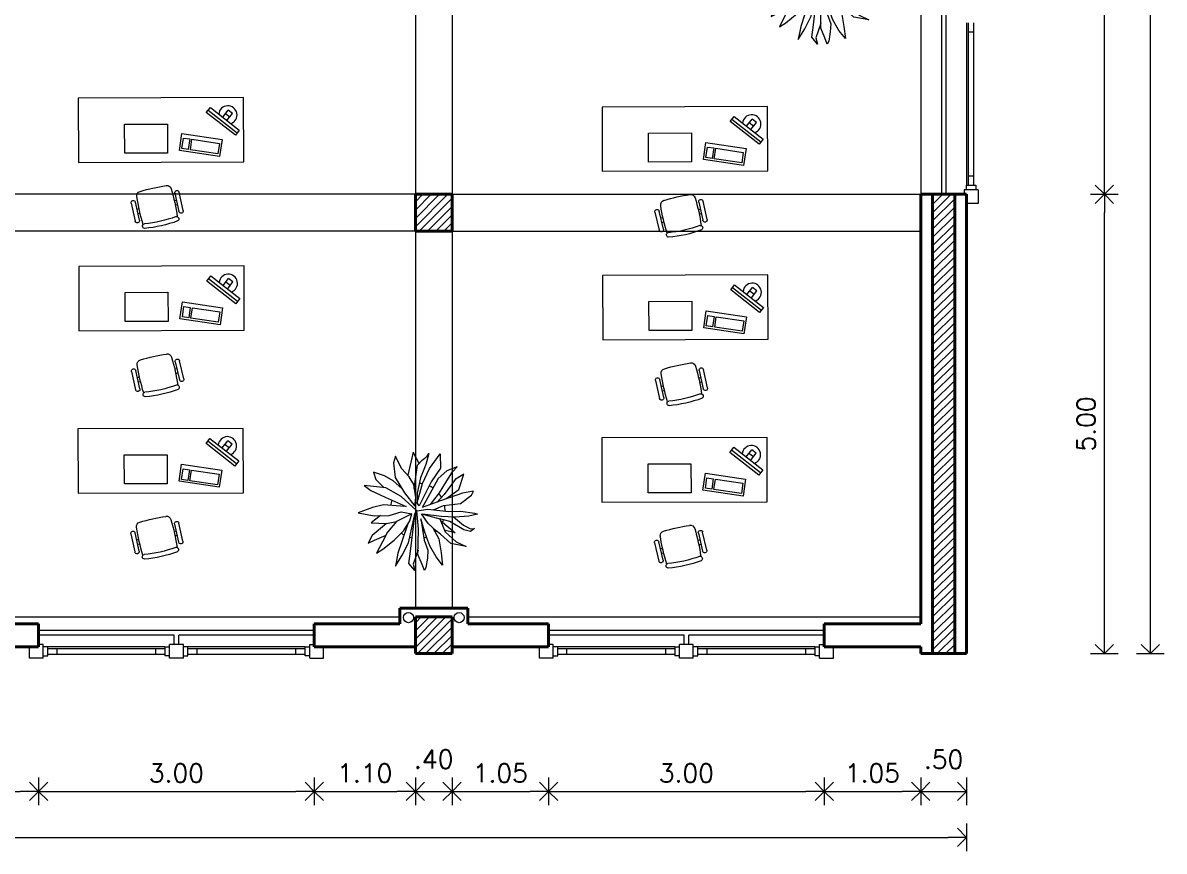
# Model space of a CAD drawing. Extents: x 1018 to 1337, y -109 to 133.
# Drawn here: x 1114.64 to 1127.06, y 110.27 to 119.28 of the extents above; entities that cross this region are included whole.
import ezdxf

# ---------------------------------------------------------------- set-up
doc = ezdxf.new("R2010")
doc.units = 0
doc.header["$LTSCALE"] = 0.5
doc.layers.get('0').update_dxf_attribs({"linetype": 'CONTINUOUS'})
doc.layers.get('Defpoints').update_dxf_attribs({"linetype": 'CONTINUOUS'})
for name, color, linetype, lineweight in [('Acotaciones', 9, 'CONTINUOUS', 9), ('Carpintería', 55, 'CONTINUOUS', 20), ('Detalles .05', 243, 'CONTINUOUS', 5), ('Detalles 01', 8, 'CONTINUOUS', 9), ('Equipamiento movil', 33, 'CONTINUOUS', 9), ('Muros corte', 7, 'CONTINUOUS', 40), ('Tratamiento pisos', 251, 'CONTINUOUS', 9), ('Vidrios', 147, 'CONTINUOUS', 13)]:
    doc.layers.add(name, color=color, linetype=linetype, lineweight=lineweight)
doc.styles.add('Texto 2 mm', font='simplex.shx', dxfattribs={"height": 0.2})
doc.dimstyles.new('Primera línea', dxfattribs={"dimscale": 0, "dimtxt": 0.2, "dimasz": 0.2, "dimexe": 0.15, "dimexo": 0, "dimgap": 0.1, "dimtad": 1, "dimzin": 4, "dimdsep": 46, "dimtxsty": 'Texto 2 mm', "dimblk": 'OPEN90', "dimcen": 2.5, "dimclrd": 256, "dimclre": 256, "dimclrt": 256, "dimadec": 0, "dimazin": 0, "dimtfac": 1, "dimtmove": 2, "dimatfit": 3, "dimldrblk": 'OPEN90', "dimfxl": 1, "dimtolj": 1, "dimtzin": 0, "dimlwd": -1, "dimlwe": -1, "dimarcsym": 0})
doc.dimstyles.new('Segunda línea', dxfattribs={"dimscale": 0, "dimtxt": 0.2, "dimasz": 0.2, "dimexe": 0.15, "dimexo": 0.5, "dimgap": 0.1, "dimtad": 1, "dimzin": 4, "dimdsep": 46, "dimtxsty": 'Texto 2 mm', "dimblk": 'OPEN90', "dimcen": 2.5, "dimclrd": 256, "dimclre": 256, "dimclrt": 256, "dimadec": 0, "dimazin": 0, "dimtfac": 1, "dimtmove": 2, "dimatfit": 3, "dimldrblk": 'OPEN90', "dimfxl": 1, "dimtolj": 1, "dimtzin": 0, "dimlwd": -1, "dimlwe": -1, "dimarcsym": 0})
pattern_1 = [(45, (-1.931384, 0.21057), (-0.0449012806, 0.0449012806), [])]

# ---------------------------------------------------------------- blocks, each defined once
blk = doc.blocks.new('_Open90')
at = {"color": 0, "linetype": 'ByBlock', "lineweight": -2}
for p, q in [((0, 0), (-1, 0)), ((-0.5, 0.5), (0, 0)), ((0, 0), (-0.5, -0.5))]:
    blk.add_line(p, q, dxfattribs=at)
blk = doc.blocks.new('*D458')
at = {"layer": 'Acotaciones', "transparency": 16777216}
for p, q in [((1113.714, 111.066), (1113.714, 110.766)), ((1114.814, 111.066), (1114.814, 110.766)), ((1113.914, 110.916), (1114.614, 110.916))]:
    blk.add_line(p, q, dxfattribs=at)
at = {"layer": 'Defpoints', "color": 0, "transparency": 16777216}
for p in [(1113.714, 111.066), (1114.814, 111.066), (1114.814, 110.916)]:
    blk.add_point(p, dxfattribs=at)
at = {"layer": 'Acotaciones', "transparency": 16777216, "xscale": 0.2, "yscale": 0.2, "zscale": 0.2, "rotation": 180}
blk.add_blockref('_Open90', (1113.714, 110.916), dxfattribs=at)
at = {"layer": 'Acotaciones', "transparency": 16777216, "xscale": 0.2, "yscale": 0.2, "zscale": 0.2}
blk.add_blockref('_Open90', (1114.814, 110.916), dxfattribs=at)
at = {"layer": 'Acotaciones', "transparency": 16777216, "insert": (1114.264, 111.116), "char_height": 0.2, "attachment_point": 5, "style": 'Texto 2 mm'}
blk.add_mtext('\\A1;1.10', dxfattribs=at)
blk = doc.blocks.new('*D459')
at = {"layer": 'Acotaciones', "transparency": 16777216}
for p, q in [((1114.814, 111.066), (1114.814, 110.766)), ((1117.814, 111.066), (1117.814, 110.766)), ((1115.014, 110.916), (1117.614, 110.916))]:
    blk.add_line(p, q, dxfattribs=at)
at = {"layer": 'Defpoints', "color": 0, "transparency": 16777216}
for p in [(1114.814, 111.066), (1117.814, 111.066), (1117.814, 110.916)]:
    blk.add_point(p, dxfattribs=at)
at = {"layer": 'Acotaciones', "transparency": 16777216, "xscale": 0.2, "yscale": 0.2, "zscale": 0.2, "rotation": 180}
blk.add_blockref('_Open90', (1114.814, 110.916), dxfattribs=at)
at = {"layer": 'Acotaciones', "transparency": 16777216, "xscale": 0.2, "yscale": 0.2, "zscale": 0.2}
blk.add_blockref('_Open90', (1117.814, 110.916), dxfattribs=at)
at = {"layer": 'Acotaciones', "transparency": 16777216, "insert": (1116.314, 111.116), "char_height": 0.2, "attachment_point": 5, "style": 'Texto 2 mm'}
blk.add_mtext('\\A1;3.00', dxfattribs=at)
blk = doc.blocks.new('*D460')
at = {"layer": 'Acotaciones', "transparency": 16777216}
for p, q in [((1117.814, 111.066), (1117.814, 110.766)), ((1118.914, 111.066), (1118.914, 110.766)), ((1118.014, 110.916), (1118.714, 110.916))]:
    blk.add_line(p, q, dxfattribs=at)
at = {"layer": 'Defpoints', "color": 0, "transparency": 16777216}
for p in [(1117.814, 111.066), (1118.914, 111.066), (1118.914, 110.916)]:
    blk.add_point(p, dxfattribs=at)
at = {"layer": 'Acotaciones', "transparency": 16777216, "xscale": 0.2, "yscale": 0.2, "zscale": 0.2, "rotation": 180}
blk.add_blockref('_Open90', (1117.814, 110.916), dxfattribs=at)
at = {"layer": 'Acotaciones', "transparency": 16777216, "xscale": 0.2, "yscale": 0.2, "zscale": 0.2}
blk.add_blockref('_Open90', (1118.914, 110.916), dxfattribs=at)
at = {"layer": 'Acotaciones', "transparency": 16777216, "insert": (1118.364, 111.116), "char_height": 0.2, "attachment_point": 5, "style": 'Texto 2 mm'}
blk.add_mtext('\\A1;1.10', dxfattribs=at)
blk = doc.blocks.new('*D461')
at = {"layer": 'Acotaciones', "transparency": 16777216}
for p, q in [((1119.314, 111.066), (1119.314, 110.766)), ((1120.364, 111.066), (1120.364, 110.766)), ((1119.514, 110.916), (1120.164, 110.916))]:
    blk.add_line(p, q, dxfattribs=at)
at = {"layer": 'Defpoints', "color": 0, "transparency": 16777216}
for p in [(1119.314, 111.066), (1120.364, 111.066), (1120.364, 110.916)]:
    blk.add_point(p, dxfattribs=at)
at = {"layer": 'Acotaciones', "transparency": 16777216, "xscale": 0.2, "yscale": 0.2, "zscale": 0.2, "rotation": 180}
blk.add_blockref('_Open90', (1119.314, 110.916), dxfattribs=at)
at = {"layer": 'Acotaciones', "transparency": 16777216, "xscale": 0.2, "yscale": 0.2, "zscale": 0.2}
blk.add_blockref('_Open90', (1120.364, 110.916), dxfattribs=at)
at = {"layer": 'Acotaciones', "transparency": 16777216, "insert": (1119.839, 111.116), "char_height": 0.2, "attachment_point": 5, "style": 'Texto 2 mm'}
blk.add_mtext('\\A1;1.05', dxfattribs=at)
blk = doc.blocks.new('*D462')
at = {"layer": 'Acotaciones', "transparency": 16777216}
for p, q in [((1120.364, 111.066), (1120.364, 110.766)), ((1123.364, 111.066), (1123.364, 110.766)), ((1120.564, 110.916), (1123.164, 110.916))]:
    blk.add_line(p, q, dxfattribs=at)
at = {"layer": 'Defpoints', "color": 0, "transparency": 16777216}
for p in [(1120.364, 111.066), (1123.364, 111.066), (1123.364, 110.916)]:
    blk.add_point(p, dxfattribs=at)
at = {"layer": 'Acotaciones', "transparency": 16777216, "xscale": 0.2, "yscale": 0.2, "zscale": 0.2, "rotation": 180}
blk.add_blockref('_Open90', (1120.364, 110.916), dxfattribs=at)
at = {"layer": 'Acotaciones', "transparency": 16777216, "xscale": 0.2, "yscale": 0.2, "zscale": 0.2}
blk.add_blockref('_Open90', (1123.364, 110.916), dxfattribs=at)
at = {"layer": 'Acotaciones', "transparency": 16777216, "insert": (1121.864, 111.116), "char_height": 0.2, "attachment_point": 5, "style": 'Texto 2 mm'}
blk.add_mtext('\\A1;3.00', dxfattribs=at)
blk = doc.blocks.new('*D463')
at = {"layer": 'Acotaciones', "transparency": 16777216}
for p, q in [((1123.364, 111.066), (1123.364, 110.766)), ((1124.414, 111.066), (1124.414, 110.766)), ((1123.564, 110.916), (1124.214, 110.916))]:
    blk.add_line(p, q, dxfattribs=at)
at = {"layer": 'Defpoints', "color": 0, "transparency": 16777216}
for p in [(1123.364, 111.066), (1124.414, 111.066), (1124.414, 110.916)]:
    blk.add_point(p, dxfattribs=at)
at = {"layer": 'Acotaciones', "transparency": 16777216, "xscale": 0.2, "yscale": 0.2, "zscale": 0.2, "rotation": 180}
blk.add_blockref('_Open90', (1123.364, 110.916), dxfattribs=at)
at = {"layer": 'Acotaciones', "transparency": 16777216, "xscale": 0.2, "yscale": 0.2, "zscale": 0.2}
blk.add_blockref('_Open90', (1124.414, 110.916), dxfattribs=at)
at = {"layer": 'Acotaciones', "transparency": 16777216, "insert": (1123.889, 111.116), "char_height": 0.2, "attachment_point": 5, "style": 'Texto 2 mm'}
blk.add_mtext('\\A1;1.05', dxfattribs=at)
blk = doc.blocks.new('*D464')
at = {"layer": 'Acotaciones', "transparency": 16777216}
for p, q in [((1088.914, 110.566), (1088.914, 110.266)), ((1124.914, 110.566), (1124.914, 110.266)), ((1089.114, 110.416), (1124.714, 110.416))]:
    blk.add_line(p, q, dxfattribs=at)
at = {"layer": 'Defpoints', "color": 0, "transparency": 16777216}
for p in [(1088.914, 111.066), (1124.914, 111.066), (1124.914, 110.416)]:
    blk.add_point(p, dxfattribs=at)
at = {"layer": 'Acotaciones', "transparency": 16777216, "xscale": 0.2, "yscale": 0.2, "zscale": 0.2, "rotation": 180}
blk.add_blockref('_Open90', (1088.914, 110.416), dxfattribs=at)
at = {"layer": 'Acotaciones', "transparency": 16777216, "xscale": 0.2, "yscale": 0.2, "zscale": 0.2}
blk.add_blockref('_Open90', (1124.914, 110.416), dxfattribs=at)
at = {"layer": 'Acotaciones', "transparency": 16777216, "insert": (1106.914, 110.616), "char_height": 0.2, "attachment_point": 5, "style": 'Texto 2 mm'}
blk.add_mtext('\\A1;36.00', dxfattribs=at)
blk = doc.blocks.new('*D465')
at = {"layer": 'Acotaciones', "transparency": 16777216}
for p, q in [((1126.264, 117.416), (1126.564, 117.416)), ((1126.414, 112.616), (1126.414, 117.216)), ((1126.264, 112.416), (1126.564, 112.416))]:
    blk.add_line(p, q, dxfattribs=at)
at = {"layer": 'Defpoints', "color": 0, "transparency": 16777216}
for p in [(1126.264, 117.416), (1126.414, 117.416), (1126.264, 112.416)]:
    blk.add_point(p, dxfattribs=at)
at = {"layer": 'Acotaciones', "transparency": 16777216, "xscale": 0.2, "yscale": 0.2, "zscale": 0.2}
for p, rotation in [((1126.414, 117.416), 90), ((1126.414, 112.416), 270)]:
    blk.add_blockref('_Open90', p, dxfattribs=dict(at, rotation=rotation))
at = {"layer": 'Acotaciones', "transparency": 16777216, "insert": (1126.214, 114.916), "char_height": 0.2, "attachment_point": 5, "rotation": 90, "style": 'Texto 2 mm'}
blk.add_mtext('\\A1;5.00', dxfattribs=at)
blk = doc.blocks.new('*D466')
at = {"layer": 'Acotaciones', "transparency": 16777216}
for p, q in [((1126.264, 123.416), (1126.564, 123.416)), ((1126.414, 117.616), (1126.414, 123.216)), ((1126.264, 117.416), (1126.564, 117.416))]:
    blk.add_line(p, q, dxfattribs=at)
at = {"layer": 'Defpoints', "color": 0, "transparency": 16777216}
for p in [(1126.264, 123.416), (1126.414, 123.416), (1126.264, 117.416)]:
    blk.add_point(p, dxfattribs=at)
at = {"layer": 'Acotaciones', "transparency": 16777216, "xscale": 0.2, "yscale": 0.2, "zscale": 0.2}
for p, rotation in [((1126.414, 123.416), 90), ((1126.414, 117.416), 270)]:
    blk.add_blockref('_Open90', p, dxfattribs=dict(at, rotation=rotation))
at = {"layer": 'Acotaciones', "transparency": 16777216, "insert": (1126.214, 120.416), "char_height": 0.2, "attachment_point": 5, "rotation": 90, "style": 'Texto 2 mm'}
blk.add_mtext('\\A1;6.00', dxfattribs=at)
blk = doc.blocks.new('*D468')
at = {"layer": 'Acotaciones', "transparency": 16777216}
for p, q in [((1126.764, 128.416), (1127.064, 128.416)), ((1126.914, 112.616), (1126.914, 128.216)), ((1126.764, 112.416), (1127.064, 112.416))]:
    blk.add_line(p, q, dxfattribs=at)
at = {"layer": 'Defpoints', "color": 0, "transparency": 16777216}
for p in [(1126.264, 128.416), (1126.914, 128.416), (1126.264, 112.416)]:
    blk.add_point(p, dxfattribs=at)
at = {"layer": 'Acotaciones', "transparency": 16777216, "xscale": 0.2, "yscale": 0.2, "zscale": 0.2}
for p, rotation in [((1126.914, 128.416), 90), ((1126.914, 112.416), 270)]:
    blk.add_blockref('_Open90', p, dxfattribs=dict(at, rotation=rotation))
at = {"layer": 'Acotaciones', "transparency": 16777216, "insert": (1126.714, 120.416), "char_height": 0.2, "attachment_point": 5, "rotation": 90, "style": 'Texto 2 mm'}
blk.add_mtext('\\A1;16.00', dxfattribs=at)
blk = doc.blocks.new('RECTANG')
for p, q in [((1, 1), (0, 1)), ((0, 1), (0, 0)), ((1, 0), (1, 1)), ((0, 0), (1, 0))]:
    blk.add_line(p, q)
blk = doc.blocks.new('KEYBOARD', base_point=(60, 294))
for p, xscale, yscale, zscale in [((60, 294), 19, 8, 19), ((61, 295), 13, 5, 13), ((75, 295), 3, 5, 3)]:
    blk.add_blockref('RECTANG', p, dxfattribs=dict(xscale=xscale, yscale=yscale, zscale=zscale))
blk = doc.blocks.new('Silla 1')
at = {"layer": 'Equipamiento movil'}
for p, q in [((-0.113, 0.266), (0.03, 0.409)), ((0.064, 0.375), (-0.079, 0.232)), ((-0.025, 0.286), (-0.009, 0.269)), ((0.01, 0.321), (0.027, 0.305)), ((0.232, -0.079), (0.375, 0.064)), ((0.409, 0.03), (0.266, -0.113)), ((0.305, 0.027), (0.321, 0.01)), ((0.269, -0.009), (0.286, -0.025))]:
    blk.add_line(p, q, dxfattribs=at)
for centre, radius, start, end in [((1.406, -1.127), 1.988, 130.2245, 139.1817), ((0.047, 0.392), 0.0242, 315, 135), ((0.147, 0.396), 0.0255, 61.3631, 224.3749), ((-0.654, -0.654), 1.296, 37.1584, 52.8416), ((-0.651, -0.651), 1.342, 37.131, 52.869), ((-0.096, 0.249), 0.0242, 135, 315), ((-0.061, 0.139), 0.0505, 139.1817, 220.8183), ((0.396, 0.147), 0.0255, 225.6251, 28.6369), ((1.406, 1.406), 1.988, 220.8183, 229.1817), ((-1.127, 1.406), 1.988, 310.8183, 319.7755), ((0.392, 0.047), 0.0242, 315, 135), ((0.139, -0.061), 0.0505, 229.1817, 310.8183), ((0.249, -0.096), 0.0242, 135, 315)]:
    blk.add_arc(centre, radius, start, end, dxfattribs=at)
blk = doc.blocks.new('Planta 1')
for p, q in [((-0.039, 0.64), (-0.099, 0.388)), ((0.024, 0.515), (-0.039, 0.64)), ((0.132, 0.627), (0.097, 0.506)), ((0.113, 0.595), (0.132, 0.627)), ((0.137, 0.461), (0.254, 0.622)), ((0.254, 0.622), (0.257, 0.466)), ((-0.233, 0.595), (-0.254, 0.525)), ((-0.254, 0.525), (-0.236, 0.364)), ((-0.166, 0.461), (-0.233, 0.595)), ((-0.027, 0.244), (0.009, 0.498)), ((0.009, 0.498), (0.057, 0.553)), ((0.097, 0.506), (0.041, 0.362)), ((0.057, 0.553), (0.113, 0.595)), ((-0.35, 0.384), (-0.47, 0.424)), ((-0.47, 0.424), (-0.446, 0.342)), ((-0.259, 0.329), (-0.35, 0.384)), ((-0.084, 0.372), (-0.166, 0.461)), ((0.063, 0.299), (0.137, 0.461)), ((0.257, 0.466), (0.156, 0.317)), ((0.326, 0.436), (0.233, 0.354)), ((0.438, 0.481), (0.326, 0.436)), ((0.326, 0.329), (0.387, 0.426)), ((0.387, 0.426), (0.438, 0.481)), ((0.512, 0.401), (0.416, 0.342)), ((0.456, 0.232), (0.512, 0.401)), ((-0.337, 0.252), (-0.574, 0.277)), ((-0.574, 0.277), (-0.502, 0.222)), ((-0.446, 0.342), (-0.358, 0.254)), ((-0.172, 0.158), (-0.337, 0.252)), ((-0.164, 0.246), (-0.259, 0.329)), ((-0.236, 0.364), (-0.134, 0.198)), ((-0.033, 0.287), (-0.084, 0.372)), ((-0.012, 0.145), (-0.033, 0.287)), ((0.041, 0.362), (0.004, 0.193)), ((0.004, 0.087), (0.063, 0.299)), ((0.156, 0.317), (0.026, 0.055)), ((0.233, 0.354), (0.164, 0.225)), ((0.246, 0.198), (0.326, 0.329)), ((0.416, 0.342), (0.297, 0.18)), ((-0.502, 0.222), (-0.345, 0.15)), ((-0.345, 0.15), (-0.116, 0.05)), ((0.002, 0.002), (-0.172, 0.158)), ((-0.134, 0.198), (-0.021, 0.051)), ((-0.021, 0.051), (-0.012, 0.145)), ((0.004, 0.193), (0.004, 0.087)), ((0.164, 0.225), (0.102, 0.113)), ((0.149, 0.072), (0.246, 0.198)), ((0.297, 0.18), (0.22, 0.096)), ((0.496, 0.195), (0.257, 0.111)), ((0.315, 0.131), (0.456, 0.232)), ((0.475, 0.081), (0.597, 0.173)), ((0.616, 0.217), (0.496, 0.195)), ((0.597, 0.173), (0.616, 0.217)), ((-0.483, 0.039), (-0.637, -0.021)), ((-0.361, 0.068), (-0.483, 0.039)), ((-0.177, 0.051), (-0.361, 0.068)), ((-0.116, 0.05), (-0.177, 0.051)), ((0.002, 0.002), (0.121, 0.019)), ((0.017, -0.2), (0.002, 0.002)), ((0.026, 0.055), (0.004, 0.087)), ((0.102, 0.113), (0.058, 0.039)), ((0.257, 0.111), (0.058, 0.039)), ((0.121, 0.019), (0.347, -0.006)), ((0.182, 0.012), (0.291, 0.061)), ((0.291, 0.061), (0.475, 0.081)), ((-0.637, -0.021), (-0.464, -0.053)), ((-0.394, -0.051), (-0.496, -0.128)), ((-0.464, -0.053), (-0.302, -0.048)), ((-0.331, -0.138), (-0.22, -0.115)), ((-0.22, -0.115), (-0.318, -0.232)), ((-0.302, -0.048), (-0.172, -0.011)), ((-0.053, -0.03), (-0.22, -0.115)), ((-0.172, -0.011), (-0.053, -0.03)), ((-0.142, -0.212), (-0.076, -0.108)), ((-0.092, -0.346), (-0.019, -0.022)), ((-0.076, -0.108), (-0.053, -0.03)), ((-0.068, -0.438), (-0.019, -0.022)), ((0.043, -0.084), (0.081, -0.319)), ((0.084, -0.22), (0.043, -0.084)), ((0.051, -0.031), (0.249, -0.086)), ((0.124, -0.138), (0.051, -0.031)), ((0.27, -0.061), (0.062, -0.034)), ((0.249, -0.086), (0.307, -0.227)), ((0.358, -0.113), (0.249, -0.086)), ((0.257, -0.103), (0.416, -0.237)), ((0.414, -0.066), (0.27, -0.061)), ((0.347, -0.006), (0.48, -0.001)), ((0.512, -0.207), (0.358, -0.113)), ((0.401, -0.065), (0.507, -0.153)), ((0.566, -0.056), (0.414, -0.066)), ((0.48, -0.001), (0.627, -0.023)), ((0.659, -0.036), (0.566, -0.056)), ((0.627, -0.023), (0.659, -0.036)), ((-0.496, -0.128), (-0.331, -0.138)), ((-0.331, -0.138), (-0.486, -0.267)), ((-0.318, -0.232), (-0.374, -0.336)), ((-0.246, -0.317), (-0.142, -0.212)), ((-0.097, -0.141), (-0.164, -0.334)), ((0.015, -0.354), (0.017, -0.2)), ((0.11, -0.294), (0.084, -0.22)), ((0.209, -0.215), (0.124, -0.138)), ((0.174, -0.184), (0.238, -0.304)), ((0.259, -0.254), (0.209, -0.215)), ((0.416, -0.237), (0.299, -0.208)), ((0.307, -0.227), (0.43, -0.336)), ((0.507, -0.153), (0.584, -0.195)), ((0.584, -0.222), (0.512, -0.207)), ((0.584, -0.195), (0.629, -0.192)), ((0.629, -0.192), (0.584, -0.222)), ((-0.486, -0.267), (-0.528, -0.349)), ((-0.528, -0.349), (-0.462, -0.317)), ((-0.462, -0.317), (-0.334, -0.262)), ((-0.374, -0.336), (-0.438, -0.461)), ((-0.369, -0.416), (-0.246, -0.317)), ((-0.164, -0.334), (-0.206, -0.458)), ((-0.161, -0.483), (-0.092, -0.346)), ((0.012, -0.475), (0.015, -0.354)), ((0.081, -0.319), (0.121, -0.428)), ((0.14, -0.379), (0.11, -0.294)), ((0.238, -0.304), (0.265, -0.456)), ((0.371, -0.356), (0.259, -0.254)), ((0.536, -0.386), (0.371, -0.356)), ((0.43, -0.336), (0.536, -0.386)), ((-0.438, -0.461), (-0.369, -0.416)), ((-0.206, -0.458), (-0.233, -0.6)), ((-0.233, -0.6), (-0.161, -0.483)), ((-0.086, -0.572), (-0.068, -0.438)), ((0.013, -0.425), (-0.041, -0.58)), ((0.057, -0.582), (0.012, -0.475)), ((0.121, -0.428), (0.116, -0.515)), ((0.209, -0.5), (0.14, -0.379)), ((0.265, -0.456), (0.281, -0.59)), ((-0.023, -0.649), (-0.086, -0.572)), ((-0.041, -0.58), (-0.023, -0.649)), ((0.084, -0.649), (0.057, -0.582)), ((0.1, -0.617), (0.084, -0.649)), ((0.116, -0.515), (0.1, -0.617)), ((0.281, -0.59), (0.209, -0.5))]:
    blk.add_line(p, q)
at = {"layer": 'Detalles .05'}
for start, end in [(79.6774, 86.207), (55.7777, 65.1238), (125.0386, 125.0807), (29.6412, 39.1255), (157.2574, 168.4231), (359.4429, 11.7162), (335.4998, 341.0401), (233.5733, 240.8096), (309.5647, 313.1025), (253.2847, 258.683), (283.2227, 289.1148)]:
    blk.add_arc((0.008, 0.001), 0.3, start, end, dxfattribs=at)

msp = doc.modelspace()

# ---------------------------------------------------------------- hatches: boundary and pattern name
at = {"layer": 'Detalles 01'}
h = msp.add_hatch(dxfattribs=at)
h.set_pattern_fill('ANSI31', color=256, scale=0.02, style=0)
h.set_pattern_definition(pattern_1)
h.paths.add_polyline_path([(1118.914, 117.416), (1118.914, 117.016), (1119.314, 117.016), (1119.314, 117.416)])
h = msp.add_hatch(dxfattribs=at)
h.set_pattern_fill('ANSI31', color=256, scale=0.02, style=0)
h.set_pattern_definition(pattern_1)
h.paths.add_polyline_path([(1124.784, 117.416), (1124.544, 117.416), (1124.544, 112.416), (1124.784, 112.416)])
h = msp.add_hatch(dxfattribs=at)
h.set_pattern_fill('ANSI31', color=256, scale=0.02, style=0)
h.set_pattern_definition(pattern_1)
h.paths.add_polyline_path([(1118.914, 112.416), (1119.314, 112.416), (1119.314, 112.816), (1118.914, 112.816)])

# ---------------------------------------------------------------- linework, layer by layer
at = {"layer": 'Acotaciones'}
for p, q in [((1124.914, 111.066), (1124.914, 110.766)), ((1118.914, 110.916), (1119.014, 111.016)), ((1119.314, 110.916), (1119.214, 111.016)), ((1124.414, 110.916), (1124.514, 111.016)), ((1124.914, 110.916), (1124.814, 111.016)), ((1118.914, 110.916), (1119.314, 110.916)), ((1119.014, 110.816), (1118.914, 110.916)), ((1119.214, 110.816), (1119.314, 110.916)), ((1124.414, 110.916), (1124.914, 110.916)), ((1124.514, 110.816), (1124.414, 110.916)), ((1124.814, 110.816), (1124.914, 110.916))]:
    msp.add_line(p, q, dxfattribs=at)
at = {"layer": 'Carpintería'}
for p, q in [((1124.934, 117.516), (1124.934, 119.282)), ((1124.994, 117.516), (1124.994, 119.282)), ((1124.994, 119.182), (1124.934, 119.182)), ((1124.914, 117.466), (1124.914, 117.516)), ((1124.914, 117.516), (1125.014, 117.516)), ((1124.934, 117.616), (1124.994, 117.616)), ((1125.014, 117.516), (1125.014, 117.466)), ((1125.039, 117.466), (1124.889, 117.466)), ((1124.889, 117.466), (1124.889, 117.416)), ((1125.039, 117.466), (1125.039, 117.316)), ((1125.039, 117.316), (1124.914, 117.316)), ((1114.714, 112.366), (1114.714, 112.491)), ((1114.864, 112.516), (1114.814, 112.516)), ((1114.864, 112.366), (1114.864, 112.516)), ((1114.914, 112.491), (1114.864, 112.491)), ((1114.914, 112.391), (1114.914, 112.491)), ((1114.914, 112.471), (1116.189, 112.471)), ((1115.014, 112.411), (1115.014, 112.471)), ((1116.089, 112.411), (1116.089, 112.471)), ((1116.189, 112.491), (1116.189, 112.391)), ((1116.189, 112.491), (1116.239, 112.491)), ((1116.389, 112.516), (1116.239, 112.516)), ((1116.239, 112.366), (1116.239, 112.516)), ((1116.389, 112.366), (1116.389, 112.516)), ((1116.439, 112.491), (1116.389, 112.491)), ((1116.439, 112.391), (1116.439, 112.491)), ((1116.439, 112.471), (1117.714, 112.471)), ((1116.539, 112.411), (1116.539, 112.471)), ((1117.614, 112.411), (1117.614, 112.471)), ((1117.714, 112.391), (1117.714, 112.491)), ((1117.714, 112.491), (1117.764, 112.491)), ((1117.764, 112.366), (1117.764, 112.516)), ((1117.764, 112.516), (1117.814, 112.516)), ((1117.914, 112.366), (1117.914, 112.491)), ((1120.264, 112.366), (1120.264, 112.491)), ((1120.414, 112.516), (1120.364, 112.516)), ((1120.414, 112.366), (1120.414, 112.516)), ((1120.464, 112.491), (1120.414, 112.491)), ((1120.464, 112.391), (1120.464, 112.491)), ((1120.464, 112.471), (1121.739, 112.471)), ((1120.564, 112.411), (1120.564, 112.471)), ((1121.639, 112.411), (1121.639, 112.471)), ((1121.739, 112.491), (1121.739, 112.391)), ((1121.739, 112.491), (1121.789, 112.491)), ((1121.939, 112.516), (1121.789, 112.516)), ((1121.789, 112.366), (1121.789, 112.516)), ((1121.939, 112.366), (1121.939, 112.516)), ((1121.989, 112.491), (1121.939, 112.491)), ((1121.989, 112.391), (1121.989, 112.491)), ((1121.989, 112.471), (1123.264, 112.471)), ((1122.089, 112.411), (1122.089, 112.471)), ((1123.164, 112.411), (1123.164, 112.471)), ((1123.264, 112.391), (1123.264, 112.491)), ((1123.264, 112.491), (1123.314, 112.491)), ((1123.314, 112.366), (1123.314, 112.516)), ((1123.314, 112.516), (1123.364, 112.516)), ((1123.464, 112.366), (1123.464, 112.491)), ((1114.864, 112.366), (1114.714, 112.366)), ((1114.864, 112.391), (1114.914, 112.391)), ((1114.914, 112.411), (1116.189, 112.411)), ((1116.239, 112.391), (1116.189, 112.391)), ((1116.389, 112.366), (1116.239, 112.366)), ((1116.389, 112.391), (1116.439, 112.391)), ((1116.439, 112.411), (1117.714, 112.411)), ((1117.764, 112.391), (1117.714, 112.391)), ((1117.764, 112.366), (1117.914, 112.366)), ((1120.414, 112.366), (1120.264, 112.366)), ((1120.414, 112.391), (1120.464, 112.391)), ((1120.464, 112.411), (1121.739, 112.411)), ((1121.789, 112.391), (1121.739, 112.391)), ((1121.939, 112.366), (1121.789, 112.366)), ((1121.939, 112.391), (1121.989, 112.391)), ((1121.989, 112.411), (1123.264, 112.411)), ((1123.314, 112.391), (1123.264, 112.391)), ((1123.314, 112.366), (1123.464, 112.366))]:
    msp.add_line(p, q, dxfattribs=at)
at = {"layer": 'Detalles 01'}
for p, q in [((1124.639, 123.416), (1124.639, 117.416)), ((1124.689, 123.416), (1124.689, 117.416)), ((1124.914, 119.282), (1124.914, 117.516)), ((1117.814, 112.666), (1114.814, 112.666)), ((1116.289, 112.616), (1114.814, 112.616)), ((1116.289, 112.516), (1116.289, 112.616)), ((1117.814, 112.616), (1116.339, 112.616)), ((1116.339, 112.516), (1116.339, 112.616)), ((1123.364, 112.666), (1120.364, 112.666)), ((1121.839, 112.616), (1120.364, 112.616)), ((1121.839, 112.516), (1121.839, 112.616)), ((1123.364, 112.616), (1121.889, 112.616)), ((1121.889, 112.516), (1121.889, 112.616)), ((1116.189, 112.491), (1114.914, 112.491)), ((1117.714, 112.491), (1116.439, 112.491)), ((1121.739, 112.491), (1120.464, 112.491)), ((1123.264, 112.491), (1121.989, 112.491))]:
    msp.add_line(p, q, dxfattribs=at)
for centre in [(1118.839, 112.808), (1119.39, 112.808)]:
    msp.add_circle(centre, 0.055, dxfattribs=at)
at = {"layer": 'Equipamiento movil'}
for p, q in [((1117.045, 118.468), (1115.245, 118.463)), ((1115.245, 118.463), (1115.247, 117.763)), ((1117.047, 117.768), (1117.045, 118.468)), ((1116.639, 118.305), (1116.683, 118.36)), ((1116.955, 118.058), (1116.639, 118.305)), ((1116.973, 118.082), (1116.658, 118.328)), ((1116.683, 118.36), (1116.998, 118.113)), ((1116.817, 118.255), (1116.877, 118.332)), ((1116.847, 118.295), (1116.895, 118.258)), ((1116.864, 118.218), (1116.924, 118.295)), ((1116.924, 118.295), (1116.877, 118.332)), ((1122.747, 118.371), (1120.947, 118.366)), ((1120.947, 118.366), (1120.949, 117.666)), ((1122.341, 118.207), (1122.384, 118.263)), ((1122.384, 118.263), (1122.7, 118.016)), ((1122.749, 117.671), (1122.747, 118.371)), ((1115.75, 118.18), (1116.216, 118.181)), ((1115.751, 117.864), (1115.75, 118.18)), ((1116.216, 118.181), (1116.217, 117.865)), ((1122.656, 117.961), (1122.341, 118.207)), ((1122.675, 117.985), (1122.36, 118.231)), ((1122.518, 118.158), (1122.579, 118.235)), ((1122.549, 118.197), (1122.596, 118.16)), ((1122.566, 118.121), (1122.626, 118.198)), ((1122.626, 118.198), (1122.579, 118.235)), ((1116.998, 118.113), (1116.955, 118.058)), ((1121.452, 118.083), (1121.918, 118.084)), ((1121.453, 117.766), (1121.452, 118.083)), ((1121.918, 118.084), (1121.919, 117.768)), ((1122.7, 118.016), (1122.656, 117.961)), ((1115.247, 117.763), (1117.047, 117.768)), ((1116.217, 117.865), (1115.751, 117.864)), ((1121.919, 117.768), (1121.453, 117.766)), ((1120.949, 117.666), (1122.749, 117.671)), ((1117.05, 116.636), (1115.25, 116.631)), ((1115.25, 116.631), (1115.252, 115.931)), ((1116.644, 116.472), (1116.688, 116.527)), ((1116.688, 116.527), (1117.003, 116.281)), ((1117.052, 115.936), (1117.05, 116.636)), ((1122.752, 116.538), (1120.952, 116.533)), ((1120.952, 116.533), (1120.954, 115.833)), ((1122.754, 115.838), (1122.752, 116.538)), ((1116.96, 116.225), (1116.644, 116.472)), ((1116.978, 116.249), (1116.663, 116.496)), ((1116.821, 116.422), (1116.882, 116.5)), ((1116.852, 116.462), (1116.9, 116.425)), ((1116.869, 116.385), (1116.929, 116.463)), ((1116.929, 116.463), (1116.882, 116.5)), ((1122.346, 116.375), (1122.389, 116.43)), ((1122.68, 116.152), (1122.365, 116.398)), ((1122.389, 116.43), (1122.704, 116.183)), ((1122.523, 116.325), (1122.584, 116.402)), ((1122.631, 116.365), (1122.584, 116.402)), ((1115.755, 116.347), (1116.221, 116.349)), ((1115.756, 116.031), (1115.755, 116.347)), ((1116.221, 116.349), (1116.222, 116.032)), ((1117.003, 116.281), (1116.96, 116.225)), ((1122.661, 116.128), (1122.346, 116.375)), ((1122.554, 116.364), (1122.601, 116.327)), ((1122.571, 116.288), (1122.631, 116.365)), ((1121.457, 116.25), (1121.923, 116.251)), ((1121.458, 115.934), (1121.457, 116.25)), ((1121.923, 116.251), (1121.924, 115.935)), ((1122.704, 116.183), (1122.661, 116.128)), ((1116.222, 116.032), (1115.756, 116.031)), ((1115.252, 115.931), (1117.052, 115.936)), ((1121.924, 115.935), (1121.458, 115.934)), ((1120.954, 115.833), (1122.754, 115.838)), ((1117.041, 114.868), (1115.241, 114.863)), ((1115.241, 114.863), (1115.243, 114.163)), ((1117.043, 114.168), (1117.041, 114.868)), ((1116.636, 114.704), (1116.679, 114.759)), ((1116.951, 114.458), (1116.636, 114.704)), ((1116.969, 114.481), (1116.654, 114.728)), ((1116.679, 114.759), (1116.994, 114.513)), ((1116.813, 114.655), (1116.873, 114.732)), ((1116.844, 114.694), (1116.891, 114.657)), ((1116.86, 114.618), (1116.921, 114.695)), ((1116.921, 114.695), (1116.873, 114.732)), ((1122.743, 114.77), (1120.943, 114.765)), ((1120.943, 114.765), (1120.945, 114.065)), ((1122.338, 114.607), (1122.381, 114.662)), ((1122.381, 114.662), (1122.696, 114.416)), ((1122.745, 114.07), (1122.743, 114.77)), ((1115.746, 114.58), (1116.212, 114.581)), ((1115.747, 114.263), (1115.746, 114.58)), ((1116.212, 114.581), (1116.213, 114.265)), ((1122.653, 114.36), (1122.338, 114.607)), ((1122.671, 114.384), (1122.356, 114.63)), ((1122.515, 114.557), (1122.575, 114.635)), ((1122.545, 114.597), (1122.593, 114.56)), ((1122.562, 114.52), (1122.622, 114.598)), ((1122.622, 114.598), (1122.575, 114.635)), ((1116.994, 114.513), (1116.951, 114.458)), ((1121.448, 114.482), (1121.914, 114.483)), ((1121.449, 114.166), (1121.448, 114.482)), ((1121.914, 114.483), (1121.915, 114.167)), ((1122.696, 114.416), (1122.653, 114.36)), ((1115.243, 114.163), (1117.043, 114.168)), ((1116.213, 114.265), (1115.747, 114.263)), ((1121.915, 114.167), (1121.449, 114.166)), ((1120.945, 114.065), (1122.745, 114.07))]:
    msp.add_line(p, q, dxfattribs=at)
for centre in [(1116.873, 118.279), (1122.575, 118.181), (1116.878, 116.446), (1122.58, 116.348), (1116.869, 114.678), (1122.571, 114.581)]:
    msp.add_arc(centre, 0.1, 289.8511, 174.0791, dxfattribs=at)
at = {"layer": 'Muros corte'}
for p, q in [((1119.314, 117.416), (1118.914, 117.416)), ((1118.914, 117.016), (1118.914, 117.416)), ((1119.314, 117.016), (1119.314, 117.416)), ((1124.914, 117.416), (1124.414, 117.416)), ((1124.414, 112.741), (1124.414, 117.416)), ((1124.544, 112.416), (1124.544, 117.416)), ((1124.784, 117.416), (1124.784, 112.416)), ((1124.914, 117.416), (1124.914, 112.416)), ((1119.314, 117.016), (1118.914, 117.016)), ((1119.484, 112.911), (1118.744, 112.911)), ((1118.744, 112.911), (1118.744, 112.741)), ((1119.314, 112.816), (1118.914, 112.816)), ((1118.914, 112.416), (1118.914, 112.816)), ((1119.314, 112.416), (1119.314, 112.816)), ((1119.484, 112.911), (1119.484, 112.741)), ((1114.814, 112.741), (1113.714, 112.741)), ((1114.814, 112.491), (1114.814, 112.741)), ((1118.744, 112.741), (1117.814, 112.741)), ((1117.814, 112.491), (1117.814, 112.741)), ((1120.364, 112.741), (1119.484, 112.741)), ((1120.364, 112.491), (1120.364, 112.741)), ((1124.414, 112.741), (1123.364, 112.741)), ((1123.364, 112.491), (1123.364, 112.741)), ((1114.814, 112.491), (1113.714, 112.491)), ((1118.914, 112.491), (1117.814, 112.491)), ((1120.364, 112.491), (1119.314, 112.491)), ((1124.414, 112.491), (1123.364, 112.491)), ((1124.414, 112.416), (1124.414, 112.491)), ((1119.314, 112.416), (1118.914, 112.416)), ((1124.914, 112.416), (1124.414, 112.416)), ((1124.739, 112.416), (1124.589, 112.416))]:
    msp.add_line(p, q, dxfattribs=at)
at = {"layer": 'Tratamiento pisos'}
for p, q in [((1119.314, 123.416), (1119.314, 117.416)), ((1124.414, 123.416), (1124.414, 117.416)), ((1118.914, 119.955), (1118.914, 117.416)), ((1118.914, 117.416), (1113.714, 117.416)), ((1119.314, 117.416), (1124.414, 117.416)), ((1118.914, 117.016), (1113.714, 117.016)), ((1118.914, 117.016), (1118.914, 112.911)), ((1119.314, 117.016), (1119.314, 112.911)), ((1119.314, 117.016), (1124.414, 117.016)), ((1113.714, 112.816), (1118.744, 112.816)), ((1119.484, 112.816), (1124.414, 112.816))]:
    msp.add_line(p, q, dxfattribs=at)

# ---------------------------------------------------------------- block references
at = {"layer": 'Equipamiento movil', "xscale": -0.02326153846132684, "yscale": 0.02326153846151868, "zscale": 0.02326153846153847, "rotation": 351.581457680191}
for p in [(1116.784, 117.829), (1122.486, 117.731), (1116.789, 115.996), (1122.491, 115.898), (1116.78, 114.228), (1122.482, 114.131)]:
    msp.add_blockref('KEYBOARD', p, dxfattribs=at)
at = {"layer": 'Equipamiento movil', "xscale": -1, "rotation": 147.7055914529652}
for p in [(1116.058, 117.484), (1121.76, 117.387), (1116.063, 115.651), (1121.765, 115.554), (1116.055, 113.884), (1121.756, 113.786)]:
    msp.add_blockref('Silla 1', p, dxfattribs=at)
at = {"layer": 'Vidrios', "color": 32}
for p in [(1123.314, 119.7), (1118.93, 113.969)]:
    msp.add_blockref('Planta 1', p, dxfattribs=at)

# ---------------------------------------------------------------- texts
at = {"layer": 'Acotaciones', "char_height": 0.2, "attachment_point": 5, "style": 'Texto 2 mm'}
for s, insert in [('\\A1;.40', (1119.114, 111.267)), ('\\A1;.50', (1124.664, 111.265))]:
    msp.add_mtext(s, dxfattribs=dict(at, insert=insert))

# ---------------------------------------------------------------- dimensions: what is measured, and where the dimension line sits
at = {"layer": 'Acotaciones'}
for base, p1, p2, dimstyle, picture, middle in [((1126.914, 128.416), (1126.264, 112.416), (1126.264, 128.416), 'Segunda línea', '*D468', (1126.714, 120.416)), ((1126.414, 123.416), (1126.264, 117.416), (1126.264, 123.416), 'Primera línea', '*D466', (1126.214, 120.416)), ((1126.414, 117.416), (1126.264, 112.416), (1126.264, 117.416), 'Primera línea', '*D465', (1126.214, 114.916))]:
    dim = msp.add_linear_dim(base=base, p1=p1, p2=p2, angle=90, dimstyle=dimstyle, override={"dimscale": 1}, dxfattribs=at)
    dim.commit()
    dim.dimension.update_dxf_attribs({"geometry": picture, "text_midpoint": middle})
for base, p1, p2, dimstyle, picture, middle in [((1114.814, 110.916), (1113.714, 111.066), (1114.814, 111.066), 'Primera línea', '*D458', (1114.264, 111.116)), ((1117.814, 110.916), (1114.814, 111.066), (1117.814, 111.066), 'Primera línea', '*D459', (1116.314, 111.116)), ((1118.914, 110.916), (1117.814, 111.066), (1118.914, 111.066), 'Primera línea', '*D460', (1118.364, 111.116)), ((1120.364, 110.916), (1119.314, 111.066), (1120.364, 111.066), 'Primera línea', '*D461', (1119.839, 111.116)), ((1123.364, 110.916), (1120.364, 111.066), (1123.364, 111.066), 'Primera línea', '*D462', (1121.864, 111.116)), ((1124.414, 110.916), (1123.364, 111.066), (1124.414, 111.066), 'Primera línea', '*D463', (1123.889, 111.116)), ((1124.914, 110.416), (1088.914, 111.066), (1124.914, 111.066), 'Segunda línea', '*D464', (1106.914, 110.616))]:
    dim = msp.add_linear_dim(base=base, p1=p1, p2=p2, dimstyle=dimstyle, override={"dimscale": 1}, dxfattribs=at)
    dim.commit()
    dim.dimension.update_dxf_attribs({"geometry": picture, "text_midpoint": middle})

doc.saveas('drawing.dxf')
